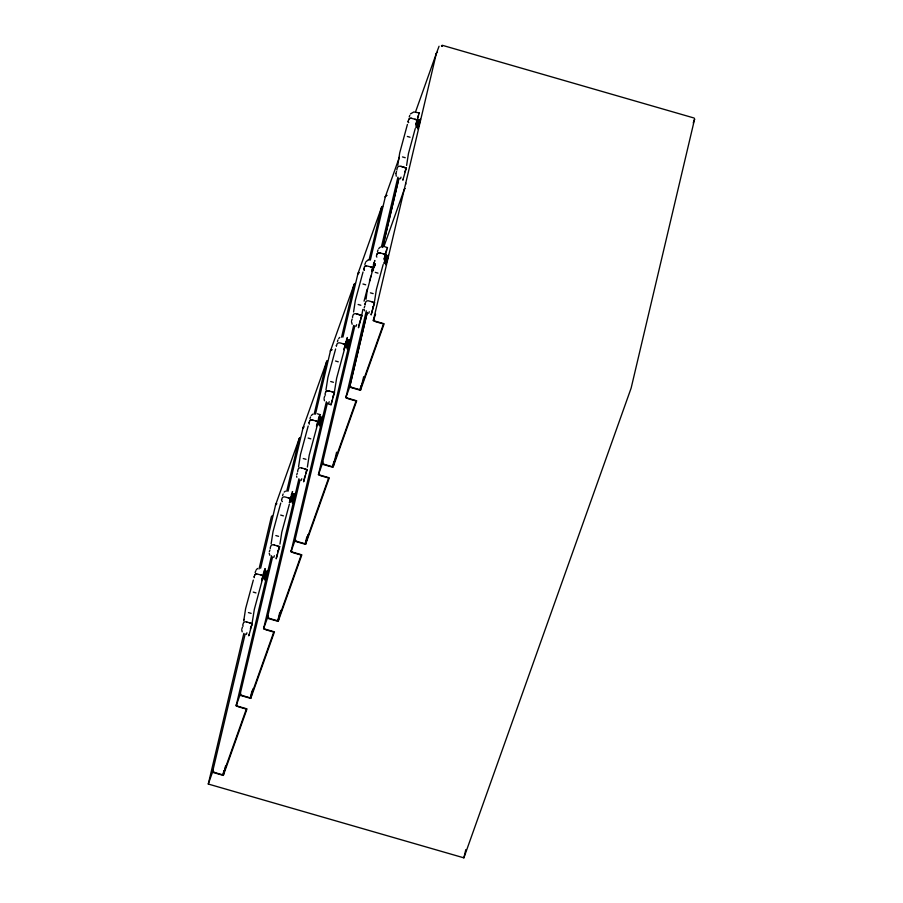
<?xml version="1.0" encoding="UTF-8"?>
<svg xmlns="http://www.w3.org/2000/svg" width="903" height="903" viewBox="0 0 903 903"><rect width="100%" height="100%" fill="white"/><g stroke="black" fill="none" stroke-linecap="round" stroke-linejoin="round"><path stroke-width="1.35" d="M366.042 299.232L367.115 291.105L372.363 271.171M396.259 176.198L395.909 173.579M243.866 620.079L245.616 608.599L253.325 580.076M353.57 311.975L355.33 300.496L363.029 271.972M362.848 309.436L361.832 314.955M243.697 620.869L243.968 619.424M271.126 543.843L273.045 531.574L280.754 503.05M279.953 544.091L281.781 532.239L289.355 504.258M298.554 466.817L300.473 454.548L308.183 426.024M307.381 467.065L309.21 455.214L316.784 427.232M325.983 389.791L327.902 377.522L335.611 348.998M397.783 165.226L399.702 152.957L407.411 124.433M374.542 301.376L376.37 289.524L383.177 264.455M406.61 165.463L408.438 153.623L415.245 128.553M252.118 623.059L254.353 609.265L261.926 581.284M334.403 391.981L336.638 378.188L344.212 350.206M292.459 501.978C291.556 507.7 296.85 489.629 294.683 494.302M319.888 424.952C319.064 430.957 324.775 410.109 321.75 418.36M373.447 269.557L373.334 270.787M248.923 634.922L248.765 635.847L252.208 623.601L246.79 622.032M358.626 326.818L358.468 327.744L361.922 315.497L356.493 313.928M403.009 179.279L402.851 180.205L406.294 167.947L400.876 166.389A2.833 1.896 13.3 0 0 397.546 167.315L396.948 168.996A2.833 1.885 13.3 0 0 396.993 169.99M385.694 263.315C384.576 269.613 389.949 251.7 387.94 255.662M693.244 122.91L694.655 118.936L631.152 388.042L463.871 857.85L208.288 784.041L243.833 633.387M259.026 569.014L271.306 516.967A2.833 2.099 19.6 0 1 272.446 515.748M208.288 784.041L212.476 772.279L245.164 633.94M260.628 568.213L275.618 504.856L299.051 439.05A2.833 2.099 19.6 0 1 300.191 437.831M262.841 575.9L261.689 580.821L265.132 568.574L264.071 571.373M265.279 573.529L265.561 572.31L264.003 577.096L265.279 573.529L266.882 573.992L267.164 572.773L265.9 576.34L266.882 573.992M212.476 772.279L223.323 775.417L247.016 708.889L236.157 705.762L271.51 555.763M286.736 491.232L299.175 438.689A2.833 2.099 19.6 0 1 300.315 437.47M236.157 705.762L239.893 695.254L272.582 556.903M288.057 491.187L303.047 427.83L326.48 362.024A2.833 2.099 19.6 0 1 327.078 361.11M213.085 769.875A2.833 2.099 19.6 0 0 215.309 772.708L222.906 774.898L223.876 770.778M223.323 775.417L225.592 765.8M277.221 554.205L276.194 558.822L279.637 546.575L274.219 545.006M289.4 502.565L290.71 497.056M289.57 502.497L292.561 491.537L292.256 492.203M239.893 695.254L250.752 698.391L274.444 631.863L263.586 628.736L298.938 478.737M314.165 414.206L326.604 361.663A2.833 2.099 19.6 0 1 327.213 360.748M263.586 628.736L267.322 618.228L300.01 479.877M315.474 414.161L330.475 350.804L353.908 284.998A2.833 2.099 19.6 0 1 355.037 283.779M240.514 692.849A2.833 2.099 19.6 0 0 242.738 695.682L250.334 697.872L251.96 691.009M250.752 698.391L253.021 688.775M304.932 475.949L303.622 481.796L307.065 469.549L301.647 467.98M317.698 421.848L316.535 426.769L319.989 414.658L317.303 413.743M319.154 421.825L318.861 423.044L320.418 418.258L319.154 421.825L320.746 422.288L320.463 423.507L321.739 419.94L320.136 419.477M267.322 618.228L278.18 621.366L301.862 554.837L291.014 551.71L326.367 401.711M341.594 337.18L354.032 284.637A2.833 2.099 19.6 0 1 355.172 283.418M291.014 551.71L294.75 541.202L327.439 402.851M342.903 337.135L357.904 273.778L381.337 207.972A2.833 2.099 19.6 0 1 382.466 206.753M267.931 615.823A2.833 2.099 19.6 0 0 270.166 618.657L277.763 620.846L279.704 612.606M278.18 621.366L280.777 610.383M332.067 400.153L331.051 404.77L328.365 403.991M345.127 344.822L343.964 349.743L347.418 337.485L346.357 340.296M325.723 391.958A2.833 1.885 13.3 0 1 329.064 390.954L334.494 392.523L331.051 404.77M346.289 346.018L347.847 341.232L346.289 346.018L347.892 346.481M349.156 342.914L349.45 341.684L348.174 345.262M294.75 541.202L305.609 544.34L329.29 477.811L318.443 474.685L353.671 325.396M369.022 260.154L381.461 207.611A2.833 2.099 19.6 0 1 382.601 206.392M318.443 474.685L322.179 464.176L354.868 325.825M370.332 260.109L385.333 196.752L399.386 157.269M295.36 538.798A2.833 2.099 19.6 0 0 297.595 541.631L305.191 543.82L306.817 536.958M305.609 544.34L307.878 534.723M358.92 325.588L360.083 320.667M371.686 271.487L372.262 269.026M371.855 271.419L374.847 260.459L374.542 261.125M374.993 265.426L375.276 264.195L374 267.773M322.179 464.176L333.038 467.314L356.719 400.785L345.872 397.659L366.313 310.824M381.416 247.004L397.896 177.157M345.872 397.659L349.608 387.15L367.25 312.404M382.646 247.129L398.765 178.828M367.216 312.709L350.217 384.768A2.788 2.066 19.6 0 0 350.669 386.428A2.844 2.111 19.6 0 0 352.452 387.579L360.049 389.769L383.482 323.963L375.885 321.773A2.844 2.111 19.6 0 1 374.102 320.621A2.788 2.066 19.6 0 1 373.65 318.962M382.601 247.501L398.968 178.162M322.789 461.772A2.833 2.099 19.6 0 0 325.024 464.605L332.62 466.795L333.918 461.309M333.354 465.937L336.593 452.211M384.306 258.529L385.615 253.021M416.926 120.257L415.775 125.167L419.218 112.92L413.8 111.961L410.493 113.902M374.542 302.539L371.144 314.741L374.542 302.539L368.39 300.823A2.833 1.896 13.3 0 0 365.76 301.974L365.162 303.656A2.833 1.896 13.3 0 0 365.207 304.65M384.012 259.759L387.466 247.648L384.78 246.733M386.191 256.779L384.633 261.577L386.191 256.779L387.793 257.242L387.5 258.461M386.518 260.82L386.236 262.039L387.793 257.242M419.556 122.605L419.85 121.386L418.574 124.964M349.608 387.15L360.466 390.288L384.147 323.759L373.3 320.633L436.318 53.559L439.061 46.245M360.049 389.769L361.008 385.694M360.466 390.288L363.672 376.698M463.871 857.85L465.813 849.61M364.067 301.162L367.182 289.22M265.313 577.852C263.27 587.503 270.178 563.844 266.893 572.423M347.599 346.775C345.544 356.425 352.463 332.767 349.179 341.334M417.999 126.465C415.944 136.127 422.864 112.469 419.568 121.036M345.42 343.591L345.951 341.627M320.17 423.8L320.52 422.469M263.281 574.082L263.665 572.705M385.999 262.107L386.36 260.753M370.32 278.124L370.873 276.092M369.462 281.228L370.049 279.14M293.091 499.494L293.498 498.072M373.932 267.66L374.237 266.588M318.319 419.353L318.725 417.954M417.547 117.762L418.157 115.731M266.069 575.098L266.487 573.71M320.926 421.046L321.344 419.647M373.379 264.602L373.966 262.739M385.987 251.644L386.586 249.781M291.297 494.979L291.68 493.817M387.184 257.953L387.579 256.7M374.869 264.545L375.14 263.721M409.24 116.938L409.804 115.336M417.615 119.997L411.463 118.282A2.833 1.896 13.3 0 0 408.845 119.433L408.235 121.115A2.833 1.896 13.3 0 0 408.585 122.605M415.572 111.814L436.194 53.898A2.788 2.066 19.6 0 1 436.409 53.401M395.988 173.094L396.552 171.48M255.143 572.581L255.718 570.978M282.571 495.555L283.147 493.952M310 418.529L310.576 416.926M337.429 341.503L338.004 339.9M364.857 264.477L365.433 262.875M254.149 576.757L254.759 575.076A2.833 1.885 13.3 0 1 256.666 573.913L263.529 575.64M281.578 499.731L282.176 498.05A2.833 1.896 13.3 0 1 284.806 496.898L290.958 498.614M309.007 422.706L309.605 421.024A2.833 1.885 13.3 0 1 311.512 419.861L318.387 421.588M336.435 345.68L337.033 343.998A2.833 1.885 13.3 0 1 340.386 342.993L345.815 344.562M364.214 270.144A2.833 1.896 13.3 0 1 363.864 268.654L364.462 266.972A2.833 1.885 13.3 0 1 366.37 265.809L373.244 267.536M400.447 178.749L401.011 177.146M241.902 628.736L242.467 627.134M269.331 551.71L269.895 550.108M296.748 474.685L297.324 473.082M324.177 397.659L324.753 396.045M351.606 320.633L352.181 319.019M404.916 171.841L406.294 167.947M377.477 251.519L378.052 249.917M319.109 416.791L319.989 414.511M385.863 254.578L380.434 253.009A2.833 1.896 13.3 0 0 377.104 253.946L376.506 255.617A2.833 1.885 13.3 0 0 376.856 257.107M383.978 246.395L404.126 189.799A2.788 2.066 19.6 0 1 405.255 188.592M246.361 634.403L246.925 632.789M273.79 557.377L274.354 555.763M301.218 480.351L301.783 478.737M328.647 403.325L329.211 401.711M356.064 326.299L356.64 324.685M364.225 307.675L364.801 306.061M250.368 628.781L252.208 623.601M277.797 551.756L279.637 546.575M305.688 473.432L307.065 469.549M332.654 397.692L334.494 392.523M360.545 319.38L361.922 315.497M368.684 313.341L369.259 311.727M373.3 320.633L375.58 314.233M222.906 774.898L246.338 709.092L238.742 706.902A2.833 2.099 19.6 0 1 236.518 704.069M250.334 697.872L273.767 632.066L266.171 629.876A2.833 2.099 19.6 0 1 263.947 627.043M277.763 620.846L301.196 555.04L293.599 552.85A2.833 2.099 19.6 0 1 291.376 550.017M305.191 543.82L328.624 478.014L321.028 475.825A2.833 2.099 19.6 0 1 318.793 472.991M332.62 466.795L356.053 400.988L348.456 398.799A2.833 2.099 19.6 0 1 346.684 397.636M418.913 113.586L419.218 112.92M387.15 248.167L387.466 247.501M441.917 46.301C443.046 45.624 440.382 45.466 441.962 46.188M365.862 261.87L368.232 259.816M256.159 569.974L257.536 568.472M378.729 248.494L380.321 247.106M338.693 338.478L339.81 337.395M311.264 415.504L312.856 414.116M284.174 492.09L285.427 491.142M312.235 419.872L312.957 420.019M442.154 45.252L694.17 118.045M407.343 136.455L410.052 137.233M402.512 156.93L405.221 157.72M400.898 166.31L403.607 167.1A2.833 1.896 13.3 0 1 405.345 168.172M375.276 272.356L377.985 273.146M362.961 283.993L365.681 284.784M370.433 292.843L373.153 293.622M358.13 304.48L360.85 305.259M335.532 361.019L338.253 361.81M330.701 381.506L333.421 382.285M308.115 438.045L310.824 438.835M303.273 458.532L305.993 459.311M280.686 515.071L283.395 515.861M275.844 535.558L278.564 536.337M253.258 592.097L255.967 592.887M248.427 612.584L251.136 613.363M352.147 324.256L351.459 321.66M269.873 555.334L269.184 553.291M364.496 310.779L364.09 309.255M324.459 400.763L324.03 398.686M242.173 631.84L241.744 629.763M296.839 477.258L296.613 476.265M385.197 197.114A2.833 2.099 19.6 0 1 385.807 196.188M436.318 53.559A2.833 2.099 19.6 0 1 436.533 53.063M436.917 52.645A2.833 2.099 19.6 0 1 437.458 52.34M330.351 351.165A2.833 2.099 19.6 0 1 330.949 350.24M331.48 349.946A2.833 2.099 19.6 0 1 332.123 349.777M357.769 274.14A2.833 2.099 19.6 0 1 358.909 272.92M302.923 428.191A2.833 2.099 19.6 0 1 304.051 426.972M275.494 505.217A2.833 2.099 19.6 0 1 275.708 504.709M276.092 504.292A2.833 2.099 19.6 0 1 276.623 503.998M365.241 304.571A2.833 1.885 13.3 0 1 365.196 303.577M377.082 254.014A2.833 1.885 13.3 0 1 380.434 253.009M371.833 301.749A2.833 1.896 13.3 0 1 373.898 304.322M383.177 253.72A2.833 1.896 13.3 0 1 385.242 256.294M384.644 257.976A2.833 1.896 13.3 0 1 384.396 258.405M373.052 306.444A2.833 1.896 13.3 0 1 372.623 306.794M330.475 350.804A2.833 2.099 19.6 0 1 331.604 349.585M309.379 424.117A2.833 1.885 13.3 0 1 309.04 422.627M309.605 421.024A2.833 1.896 13.3 0 1 311.512 419.861M301.67 467.901A2.833 1.896 13.3 0 0 298.317 468.905L297.719 470.587A2.833 1.885 13.3 0 0 297.764 471.58M315.678 420.798A2.833 1.896 13.3 0 1 317.743 423.372M317.145 425.053A2.833 1.896 13.3 0 1 316.468 425.844M304.379 468.691A2.833 1.896 13.3 0 1 306.117 469.763M306.523 470.768A2.833 1.896 13.3 0 1 306.456 471.264M305.857 472.946A2.833 1.896 13.3 0 1 305.598 473.375M357.904 273.778A2.833 2.099 19.6 0 1 359.033 272.559M336.469 345.601A2.833 1.885 13.3 0 0 336.39 346.086A2.833 1.896 13.3 0 1 336.435 345.68M325.498 395.051A2.833 1.885 13.3 0 1 325.148 393.561L325.746 391.879A2.833 1.896 13.3 0 1 329.098 390.875M343.095 343.772A2.833 1.896 13.3 0 1 345.172 346.346M331.807 391.665A2.833 1.896 13.3 0 1 333.083 392.297M333.546 392.737A2.833 1.896 13.3 0 1 333.884 394.239M333.286 395.92A2.833 1.896 13.3 0 1 332.609 396.71M275.618 504.856A2.833 2.099 19.6 0 1 276.758 503.637M254.228 577.683A2.833 1.885 13.3 0 1 254.183 576.678M254.748 575.076A2.833 1.896 13.3 0 1 256.666 573.913M246.812 621.953A2.833 1.896 13.3 0 0 243.46 622.968L242.862 624.639A2.833 1.885 13.3 0 0 243.212 626.129M260.82 574.85A2.833 1.896 13.3 0 1 262.886 577.423M262.288 579.105A2.833 1.896 13.3 0 1 261.61 579.895M249.521 622.743A2.833 1.896 13.3 0 1 250.797 623.375M251.553 624.312A2.833 1.896 13.3 0 1 251.598 625.316M251 626.998A2.833 1.896 13.3 0 1 250.741 627.427M303.047 427.83A2.833 2.099 19.6 0 1 303.645 426.916M282.413 501.594A2.833 1.885 13.3 0 1 281.612 499.652M274.241 544.927A2.833 1.896 13.3 0 0 270.889 545.943L270.29 547.613A2.833 1.885 13.3 0 0 270.336 548.606M288.249 497.824A2.833 1.896 13.3 0 1 290.314 500.397M289.716 502.079A2.833 1.896 13.3 0 1 289.468 502.519M276.95 545.717A2.833 1.896 13.3 0 1 279.027 548.29M278.169 550.401A2.833 1.896 13.3 0 1 277.752 550.762M405.842 184.178A2.788 2.066 19.6 0 1 405.718 183.049M408.607 122.526A2.833 1.885 13.3 0 1 408.269 121.036M408.845 119.433A2.833 1.885 13.3 0 1 411.463 118.282M414.906 119.207A2.833 1.896 13.3 0 1 416.972 121.781M416.373 123.463A2.833 1.896 13.3 0 1 415.696 124.253M405.763 169.177A2.833 1.896 13.3 0 1 405.684 169.662M385.333 196.752A2.833 2.099 19.6 0 1 385.931 195.838M386.461 195.533A2.833 2.099 19.6 0 1 387.105 195.375M346.346 397.094A2.833 2.099 19.6 0 1 346.221 395.965M364.236 270.065A2.833 1.885 13.3 0 1 363.898 268.575M364.462 266.972A2.833 1.896 13.3 0 1 366.37 265.809M352.621 317.529A2.833 1.885 13.3 0 1 352.576 316.535L353.175 314.854A2.833 1.896 13.3 0 1 356.527 313.849L359.236 314.639A2.833 1.896 13.3 0 1 360.963 315.711M370.523 266.746A2.833 1.896 13.3 0 1 372.6 269.32M372.002 271.002A2.833 1.896 13.3 0 1 371.743 271.442M361.381 316.716A2.833 1.896 13.3 0 1 361.313 317.213M384.136 263.258L386.54 255.278L384.136 263.258M263.586 578.36L263.529 578.992L265.922 570.741L263.586 578.36M291.014 501.323L290.958 501.966L293.351 493.715L291.014 501.323M318.443 424.297L318.387 424.941L320.779 416.689L318.443 424.297M345.872 347.271L345.815 347.915L348.208 339.663L345.872 347.271M416.272 126.973L416.204 127.616L418.608 119.354L416.272 126.973M291.725 498.851L291.432 500.07L292.99 495.284L291.725 498.851M293.317 499.314L293.035 500.533L294.592 495.747L293.317 499.314M416.972 124.501L416.689 125.72L418.247 120.923L416.972 124.501"/></g></svg>
